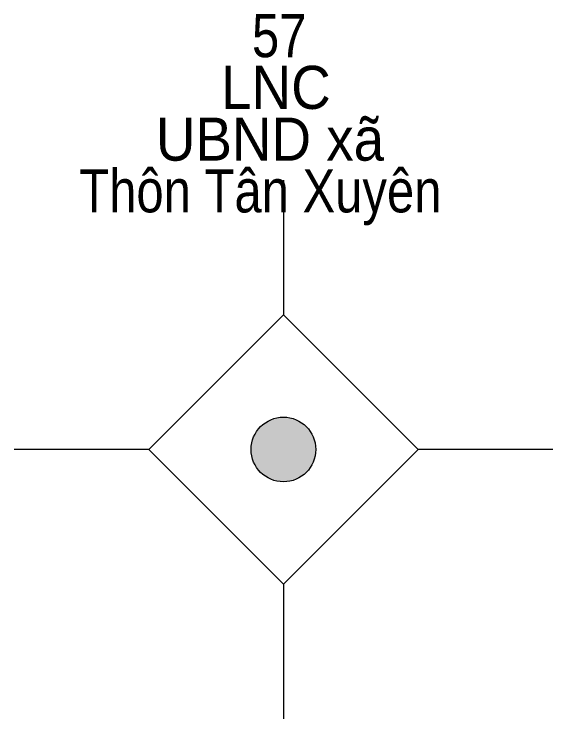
# Model space of a CAD drawing. Header units: metres. Extents: x 550999 to 552168, y 1840994 to 1841978.
# Drawn here: x 551328.81 to 551333.81, y 1841609.09 to 1841615.63 of the extents above; entities that cross this region are included whole.
import ezdxf
from ezdxf.enums import TextEntityAlignment as Align

# ---------------------------------------------------------------- set-up
doc = ezdxf.new("R2010")
doc.units = ezdxf.units.M
doc.header["$LTSCALE"] = 0.16
doc.layers.add('11', color=7, linetype='Continuous', lineweight=13)
doc.layers.add('15', color=7, linetype='Continuous')

msp = doc.modelspace()

# ---------------------------------------------------------------- hatches: boundary and pattern name
at = {"layer": '11'}
msp.add_hatch(color=256, dxfattribs=at).paths.add_polyline_path([(551331.6095, 1841611.59, 1), (551331.0095, 1841611.59, 1)])

# ---------------------------------------------------------------- linework, layer by layer
for p, q in [((551331.31, 1841614.09), (551331.31, 1841612.84)), ((551330.06, 1841611.59), (551328.81, 1841611.59)), ((551333.81, 1841611.59), (551332.56, 1841611.59)), ((551331.31, 1841610.34), (551331.31, 1841609.09))]:
    msp.add_line(p, q, dxfattribs=at)
msp.add_lwpolyline([(551331.31, 1841612.84), (551330.06, 1841611.59), (551331.31, 1841610.34), (551332.56, 1841611.59)], close=True, dxfattribs=at)
msp.add_circle((551331.3095, 1841611.59), 0.3, dxfattribs=at)

# ---------------------------------------------------------------- texts
at = {"layer": '15'}
for s, width, p in [('57', 0.85, (551331.27, 1841615.23)), ('LNC', 0.95, (551331.24, 1841614.75)), ('UBND xã', 0.95, (551331.185, 1841614.27)), ('Thôn Tân Xuyên', 0.85, (551331.095, 1841613.79))]:
    msp.add_text(s, height=0.4, dxfattribs=dict(at, width=width)).set_placement(p, align=Align.CENTER)

doc.saveas('drawing.dxf')
